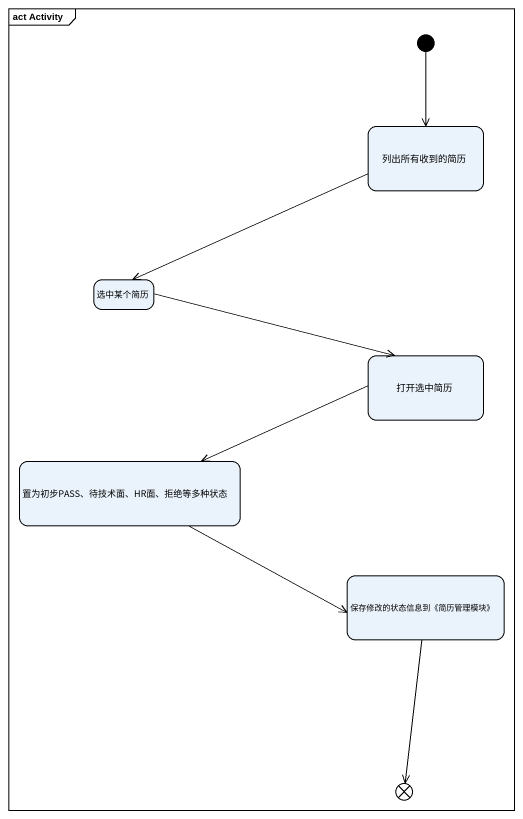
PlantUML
@startuml
mainframe act Activity
hide empty description
state 列出所有收到的简历
state 选中某个简历
state 打开选中简历
state "置为初步PASS、待技术面、HR面、拒绝等多种状态" as 置为初步PASS_待技术面_HR面_拒绝等多种状态
state "保存修改的状态信息到《简历管理模块》" as 保存修改的状态信息到_简历管理模块
state flowfinal1 <<end>>
[*] --> 列出所有收到的简历
列出所有收到的简历 -left-> 选中某个简历
选中某个简历 -right-> 打开选中简历
打开选中简历 -left-> 置为初步PASS_待技术面_HR面_拒绝等多种状态
置为初步PASS_待技术面_HR面_拒绝等多种状态 -right-> 保存修改的状态信息到_简历管理模块
保存修改的状态信息到_简历管理模块 --> flowfinal1
@enduml
